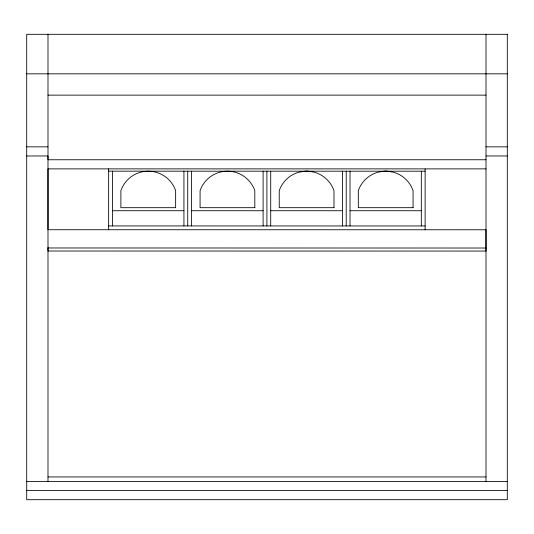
<?xml version="1.0" encoding="UTF-8"?>
<svg xmlns="http://www.w3.org/2000/svg" width="534" height="534" viewBox="0 0 534 534"><rect width="100%" height="100%" fill="white"/><g stroke="black" fill="none" stroke-linecap="round" stroke-linejoin="round"><path stroke-width="0.8" d="M47.993 481.448L47.993 168.877L486.007 168.877M47.993 247.743L47.993 251.013L486.007 251.067L486 229.774L47.993 229.72L47.993 34.303M108.649 229.727L108.649 168.891M425.131 229.767L425.131 168.931M425.091 171.207L108.649 171.174M300.682 171.794L306.609 171.187L312.537 171.794M379.761 171.794L385.688 171.187L391.622 171.794M26.7 73.839L507.3 73.839M47.993 95.139L486.007 95.132M26.7 146.85L47.993 146.85M486.007 146.85L507.3 146.85M26.7 155.975L47.993 155.975L47.993 159.753L486.007 159.753M486.007 155.975L507.3 155.975M112.454 210.716L183.93 210.716M191.539 210.73L263.108 210.73M270.711 210.73L342.421 210.73M350.024 210.73L421.326 210.73M108.649 225.929L425.131 225.962M47.987 247.976L486 248.023M47.993 476.949L486.007 476.949M26.7 481.448L507.3 481.448M26.7 490.572L507.3 490.572M486.007 34.303L486.007 481.448M421.326 171.187L421.326 225.935M350.024 171.2L350.024 225.935M346.219 171.2L346.219 225.935M342.421 171.2L342.421 225.935M270.711 171.194L270.711 225.935M266.907 171.194L266.907 225.935M263.108 171.194L263.108 225.935M191.539 171.187L191.539 225.935M187.734 171.187L187.734 225.935M183.93 171.187L183.93 225.929M112.454 171.174L112.454 225.929M507.3 34.303L26.7 34.303L26.7 499.697L507.3 499.697L507.3 34.303M175.639 207.686L120.884 207.686L120.884 190.645A28.983 28.983 0 0 1 175.639 190.645L175.639 207.686M254.825 207.686L200.076 207.686L200.076 190.645A28.963 28.963 0 0 1 254.805 190.651L254.825 207.686M333.984 207.686L279.235 207.686L279.235 190.645A28.983 28.983 0 0 1 333.984 190.645L333.984 207.686M413.069 207.686L358.314 207.686L358.314 190.645A28.983 28.983 0 0 1 413.069 190.645L413.069 207.686"/></g></svg>
